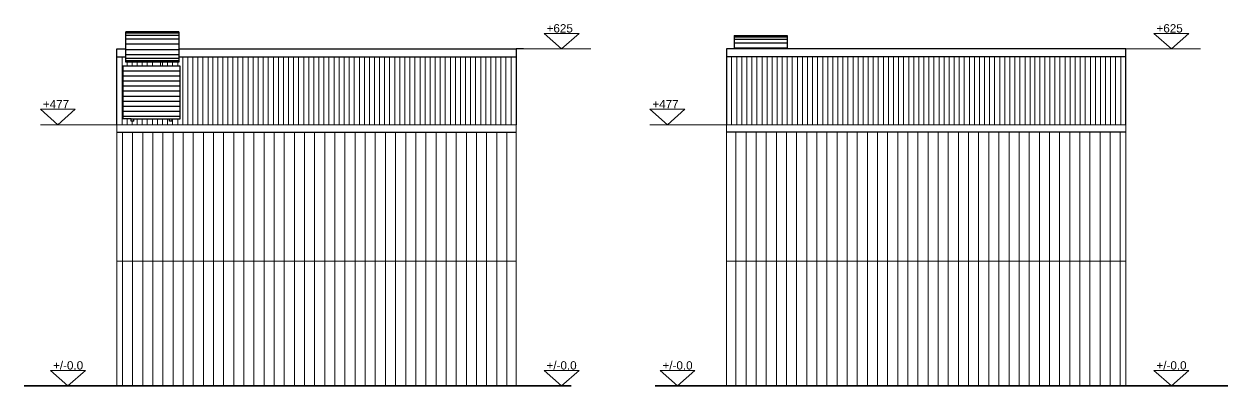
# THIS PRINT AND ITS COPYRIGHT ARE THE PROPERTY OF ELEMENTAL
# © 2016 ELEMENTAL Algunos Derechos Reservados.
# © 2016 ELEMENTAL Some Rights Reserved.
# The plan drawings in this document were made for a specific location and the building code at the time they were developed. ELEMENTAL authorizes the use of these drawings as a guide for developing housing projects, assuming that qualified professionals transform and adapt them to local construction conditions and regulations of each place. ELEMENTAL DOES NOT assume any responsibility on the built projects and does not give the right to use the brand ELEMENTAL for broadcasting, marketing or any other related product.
# Model space of a CAD drawing. Header units: metres. Extents: x 2187 to 7012, y 1292 to 6887.
# Drawn here: x 2187 to 4355, y 3391 to 4043 of the extents above; entities that cross this region are included whole.
import ezdxf

# ---------------------------------------------------------------- set-up
doc = ezdxf.new("R2010")
doc.units = ezdxf.units.M
doc.header["$LTSCALE"] = 5
doc.header["$MEASUREMENT"] = 0
doc.layers.get('0').update_dxf_attribs({"color": 30})
for name, color, linetype, lineweight in [('A-ANNO-DIMS', 3, 'Continuous', 18), ('A-ANNO-NOTE', 7, 'Continuous', 35), ('A-ANNO-SYMB', 3, 'Continuous', 18), ('A-ELEV-MBE2', 4, 'Continuous', 25), ('A-ELEV-PATT', 8, 'Continuous', 18), ('A-FLOR-PATT', 8, 'Continuous', 18)]:
    doc.layers.add(name, color=color, linetype=linetype, lineweight=lineweight)
doc.styles.get("Standard").update_dxf_attribs({"font": 'Arial.ttf'})

msp = doc.modelspace()

# ---------------------------------------------------------------- hatches: boundary and pattern name
at = {"layer": 'A-ELEV-PATT'}
h = msp.add_hatch(dxfattribs=at)
h.set_pattern_fill('LINE', color=256, scale=5.738255, angle=90, style=0)
h.set_pattern_definition([(90, (-50142.834, 4297.048), (-18.2189595, 6e-15), [])])
h.paths.add_polyline_path([(3073.3, 3848.3), (2353.9, 3848.3), (2353.9, 3615.9), (3073.3, 3615.9)])
h.paths.add_polyline_path([(3073.3, 3615.9), (2353.9, 3615.9), (2353.9, 3390.7), (3073.3, 3390.7)])
h = msp.add_hatch(dxfattribs=at)
h.set_pattern_fill('LINE', color=256, scale=5.738255, angle=-90, style=0)
h.set_pattern_definition([(270, (56668.51, 3426.363), (18.2189595, -8e-15), [])])
h.paths.add_polyline_path([(3452.4, 3848.3), (4171.8, 3848.3), (4171.8, 3615.9), (3452.4, 3615.9)])
h.paths.add_polyline_path([(3452.4, 3615.9), (4171.8, 3615.9), (4171.8, 3390.7), (3452.4, 3390.7)])

# ---------------------------------------------------------------- linework, layer by layer
for p, q in [((3086.8, 3998.4), (3073.3, 3998.4)), ((2353.9, 3390.7), (2187, 3390.7)), ((3452.4, 3390.7), (3323.9, 3390.7))]:
    msp.add_line(p, q)
at = {"color": 0}
for p, q in [((2468.4, 3967.4), (2365.1, 3967.4)), ((2448.8, 3872.4), (2453.6, 3872.4))]:
    msp.add_line(p, q, dxfattribs=at)
at = {"color": 4}
msp.add_line((2379.8, 3872.4), (2384.6, 3872.4), dxfattribs=at)
at = {"layer": 'A-ANNO-DIMS'}
for p, q in [((3073.3, 3998.4), (3207.6, 3998.4)), ((4171.8, 3998.4), (4306.1, 3998.4)), ((2363.4, 3861.7), (2216.3, 3861.7)), ((3461.3, 3861.7), (3314.2, 3861.7))]:
    msp.add_line(p, q, dxfattribs=at)
for points in [[(3123.7, 4026.3), (3155.2, 3998.4), (3186.7, 4026.3)], [(4222.2, 4026.3), (4253.7, 3998.4), (4285.2, 4026.3)], [(2216.3, 3889.7), (2247.8, 3861.7), (2279.3, 3889.7)], [(3314.2, 3889.7), (3345.7, 3861.7), (3377.1, 3889.7)], [(2234.6, 3418.7), (2266.1, 3390.7), (2297.6, 3418.7)], [(3123.6, 3418.7), (3155.1, 3390.7), (3186.6, 3418.7)], [(3332.5, 3418.7), (3364, 3390.7), (3395.4, 3418.7)], [(4222.1, 3418.7), (4253.6, 3390.7), (4285.1, 3418.7)]]:
    msp.add_lwpolyline(points, close=True, dxfattribs=at)
at = {"layer": 'A-ANNO-NOTE'}
for p, q in [((2187, 3390.7), (3172.6, 3390.7)), ((3323.9, 3390.7), (4355.4, 3390.7))]:
    msp.add_line(p, q, dxfattribs=at)
at = {"layer": 'A-ANNO-SYMB', "color": 0}
for points in [[(2353.9, 3390.7), (2353.9, 3861.7)], [(2363.4, 3861.7), (3073.3, 3861.7), (3073.3, 3390.7)], [(4171.8, 3390.7), (4171.8, 3861.7), (3452.4, 3861.7), (3452.4, 3390.7)]]:
    msp.add_lwpolyline(points, dxfattribs=at)
at = {"layer": 'A-ELEV-MBE2'}
for p, q in [((2466, 4029.1), (2370.3, 4029.1)), ((2370.3, 3974.3), (2370.3, 4029.1)), ((2466, 4026.6), (2370.3, 4026.6)), ((2466, 4022.4), (2370.3, 4022.4)), ((2466, 4015.8), (2370.3, 4015.8)), ((2466, 4029.1), (2466, 3974.3)), ((3466.1, 4022.6), (3561.7, 4022.6)), ((3466.1, 4022.6), (3466.1, 3998.4)), ((3466.1, 4020.2), (3561.7, 4020.2)), ((3466.1, 4016), (3561.7, 4016)), ((3561.7, 4022.6), (3561.7, 3998.4)), ((2466, 4006.7), (2370.3, 4006.7)), ((2466, 3996.7), (2370.3, 3996.7)), ((3466.1, 4009.4), (3561.7, 4009.4)), ((3466.1, 4000.3), (3561.7, 4000.3)), ((2466, 3987.6), (2370.3, 3987.6)), ((2466, 3981), (2370.3, 3981)), ((2466, 3976.8), (2370.3, 3976.8)), ((2466, 3974.3), (2370.3, 3974.3)), ((2365.1, 3967.4), (2365.1, 3872.4)), ((2468.4, 3872.4), (2468.4, 3967.4)), ((2379.8, 3872.4), (2365.1, 3872.4)), ((2379.8, 3868.3), (2379.8, 3872.4)), ((2384.6, 3868.3), (2379.8, 3868.3)), ((2384.6, 3868.3), (2384.6, 3872.4)), ((2384.6, 3872.4), (2468.4, 3872.4)), ((2448.8, 3868.3), (2448.8, 3872.4)), ((2453.6, 3868.3), (2448.8, 3868.3)), ((2453.6, 3868.3), (2453.6, 3872.4))]:
    msp.add_line(p, q, dxfattribs=at)
at = {"layer": 'A-ELEV-MBE2', "color": 0}
for p, q in [((2353.9, 3984), (2370.3, 3984)), ((2466, 3984), (3073.3, 3984)), ((4171.8, 3984), (3452.4, 3984)), ((2353.9, 3848.3), (3073.3, 3848.3)), ((4171.8, 3848.3), (3452.4, 3848.3)), ((3073.3, 3390.7), (2353.9, 3390.7)), ((3452.4, 3390.7), (4171.8, 3390.7))]:
    msp.add_line(p, q, dxfattribs=at)
at = {"layer": 'A-ELEV-MBE2', "linetype": 'Continuous'}
for p, q in [((2468.4, 3967.4), (2365.1, 3967.4)), ((2468.4, 3958.3), (2365.1, 3958.3)), ((2468.4, 3949.2), (2365.1, 3949.2)), ((2468.4, 3940.1), (2365.1, 3940.1)), ((2468.4, 3931), (2365.1, 3931)), ((2468.4, 3903.6), (2363.4, 3903.6)), ((2468.4, 3921.9), (2365.1, 3921.9)), ((2468.4, 3912.8), (2365.1, 3912.8)), ((2468.4, 3894.5), (2363.4, 3894.5)), ((2468.4, 3885.4), (2363.4, 3885.4)), ((2468.4, 3876.4), (2363.4, 3876.4))]:
    msp.add_line(p, q, dxfattribs=at)
at = {"layer": 'A-ELEV-MBE2', "color": 0}
for points in [[(2353.9, 3861.7), (2353.9, 3998.4), (2370.3, 3998.4)], [(2466, 3998.4), (3073.3, 3998.4), (3073.3, 3861.7)], [(4171.8, 3861.7), (4171.8, 3998.4), (3452.4, 3998.4), (3452.4, 3861.7)]]:
    msp.add_lwpolyline(points, dxfattribs=at)
at = {"layer": 'A-ELEV-PATT', "color": 0, "linetype": 'Continuous'}
for p, q in [((3461.5, 3861.7), (3461.5, 3984)), ((4162.2, 3861.7), (4162.2, 3984))]:
    msp.add_line(p, q, dxfattribs=at)
at = {"layer": 'A-ELEV-PATT', "color": 0}
for p, q in [((2353.9, 3615.9), (3073.3, 3615.9)), ((4171.8, 3615.9), (3452.4, 3615.9))]:
    msp.add_line(p, q, dxfattribs=at)
at = {"layer": 'A-FLOR-PATT', "color": 0, "linetype": 'Continuous'}
for p, q in [((2363.4, 3861.7), (2363.4, 3984)), ((3064.1, 3861.7), (3064.1, 3984))]:
    msp.add_line(p, q, dxfattribs=at)
at = {"layer": 'A-FLOR-PATT', "linetype": 'Continuous'}
for p, q in [((2372.6, 3967.4), (2372.6, 3973.8)), ((2381.7, 3967.4), (2381.7, 3973.8)), ((2390.8, 3967.4), (2390.8, 3973.8)), ((2399.9, 3967.4), (2399.9, 3973.8)), ((2409, 3967.4), (2409, 3973.8)), ((2418.1, 3967.4), (2418.1, 3973.8)), ((2432.5, 3967.4), (2432.5, 3973.8)), ((2436.3, 3967.4), (2436.3, 3973.8)), ((2445.4, 3967.4), (2445.4, 3973.8)), ((2454.5, 3967.4), (2454.5, 3973.8)), ((2463.7, 3967.4), (2463.7, 3973.8)), ((2472.8, 3861.7), (2472.8, 3984)), ((2481.9, 3861.7), (2481.9, 3984)), ((2491, 3861.7), (2491, 3984)), ((2500.1, 3861.7), (2500.1, 3984)), ((2509.2, 3861.7), (2509.2, 3984)), ((2518.3, 3861.7), (2518.3, 3984)), ((2526.7, 3861.7), (2526.7, 3984)), ((2535.8, 3861.7), (2535.8, 3984)), ((2544.9, 3861.7), (2544.9, 3984)), ((2554, 3861.7), (2554, 3984)), ((2563.1, 3861.7), (2563.1, 3984)), ((2572.2, 3861.7), (2572.2, 3984)), ((2581.3, 3861.7), (2581.3, 3984)), ((2590.5, 3861.7), (2590.5, 3984)), ((2599.6, 3861.7), (2599.6, 3984)), ((2608.7, 3861.7), (2608.7, 3984)), ((2617.8, 3861.7), (2617.8, 3984)), ((2626.9, 3861.7), (2626.9, 3984)), ((2636, 3861.7), (2636, 3984)), ((2645.1, 3861.7), (2645.1, 3984)), ((2654.2, 3861.7), (2654.2, 3984)), ((2663.3, 3861.7), (2663.3, 3984)), ((2672.4, 3861.7), (2672.4, 3984)), ((2681.5, 3861.7), (2681.5, 3984)), ((2690.7, 3861.7), (2690.7, 3984)), ((2699.8, 3861.7), (2699.8, 3984)), ((2708.9, 3861.7), (2708.9, 3984)), ((2718, 3861.7), (2718, 3984)), ((2727.1, 3861.7), (2727.1, 3984)), ((2736.2, 3861.7), (2736.2, 3984)), ((2745.3, 3861.7), (2745.3, 3984)), ((2754.4, 3861.7), (2754.4, 3984)), ((2763.5, 3861.7), (2763.5, 3984)), ((2772.6, 3861.7), (2772.6, 3984)), ((2781.8, 3861.7), (2781.8, 3984)), ((2790.9, 3861.7), (2790.9, 3984)), ((2800, 3861.7), (2800, 3984)), ((2809.1, 3861.7), (2809.1, 3984)), ((2818.2, 3861.7), (2818.2, 3984)), ((2827.3, 3861.7), (2827.3, 3984)), ((2836.4, 3861.7), (2836.4, 3984)), ((2845.5, 3861.7), (2845.5, 3984)), ((2854.6, 3861.7), (2854.6, 3984)), ((2863.7, 3861.7), (2863.7, 3984)), ((2872.8, 3861.7), (2872.8, 3984)), ((2882, 3861.7), (2882, 3984)), ((2891.1, 3861.7), (2891.1, 3984)), ((2900.2, 3861.7), (2900.2, 3984)), ((2909.3, 3861.7), (2909.3, 3984)), ((2918.4, 3861.7), (2918.4, 3984)), ((2927.5, 3861.7), (2927.5, 3984)), ((2936.6, 3861.7), (2936.6, 3984)), ((2945.7, 3861.7), (2945.7, 3984)), ((2954.8, 3861.7), (2954.8, 3984)), ((2963.9, 3861.7), (2963.9, 3984)), ((2973.1, 3861.7), (2973.1, 3984)), ((2982.2, 3861.7), (2982.2, 3984)), ((2991.3, 3861.7), (2991.3, 3984)), ((3000.4, 3861.7), (3000.4, 3984)), ((3009.5, 3861.7), (3009.5, 3984)), ((3018.6, 3861.7), (3018.6, 3984)), ((3027.7, 3861.7), (3027.7, 3984)), ((3036.8, 3861.7), (3036.8, 3984)), ((3045.9, 3861.7), (3045.9, 3984)), ((3055, 3861.7), (3055, 3984)), ((3470.6, 3861.7), (3470.6, 3984)), ((3479.7, 3861.7), (3479.7, 3984)), ((3488.9, 3861.7), (3488.9, 3984)), ((3498, 3861.7), (3498, 3984)), ((3507.1, 3861.7), (3507.1, 3984)), ((3516.2, 3861.7), (3516.2, 3984)), ((3525.3, 3861.7), (3525.3, 3984)), ((3534.4, 3861.7), (3534.4, 3984)), ((3543.5, 3861.7), (3543.5, 3984)), ((3552.6, 3861.7), (3552.6, 3984)), ((3561.7, 3861.7), (3561.7, 3984)), ((3570.8, 3861.7), (3570.8, 3984)), ((3580, 3861.7), (3580, 3984)), ((3589.1, 3861.7), (3589.1, 3984)), ((3598.2, 3861.7), (3598.2, 3984)), ((3607.3, 3861.7), (3607.3, 3984)), ((3616.4, 3861.7), (3616.4, 3984)), ((3625.5, 3861.7), (3625.5, 3984)), ((3634.6, 3861.7), (3634.6, 3984)), ((3643.7, 3861.7), (3643.7, 3984)), ((3652.8, 3861.7), (3652.8, 3984)), ((3661.9, 3861.7), (3661.9, 3984)), ((3671, 3861.7), (3671, 3984)), ((3680.2, 3861.7), (3680.2, 3984)), ((3689.3, 3861.7), (3689.3, 3984)), ((3698.4, 3861.7), (3698.4, 3984)), ((3707.5, 3861.7), (3707.5, 3984)), ((3716.6, 3861.7), (3716.6, 3984)), ((3725.7, 3861.7), (3725.7, 3984)), ((3734.8, 3861.7), (3734.8, 3984)), ((3743.9, 3861.7), (3743.9, 3984)), ((3753, 3861.7), (3753, 3984)), ((3762.1, 3861.7), (3762.1, 3984)), ((3771.3, 3861.7), (3771.3, 3984)), ((3780.4, 3861.7), (3780.4, 3984)), ((3789.5, 3861.7), (3789.5, 3984)), ((3798.6, 3861.7), (3798.6, 3984)), ((3807.7, 3861.7), (3807.7, 3984)), ((3816.8, 3861.7), (3816.8, 3984)), ((3825.9, 3861.7), (3825.9, 3984)), ((3835, 3861.7), (3835, 3984)), ((3844.1, 3861.7), (3844.1, 3984)), ((3853.2, 3861.7), (3853.2, 3984)), ((3862.3, 3861.7), (3862.3, 3984)), ((3871.5, 3861.7), (3871.5, 3984)), ((3880.6, 3861.7), (3880.6, 3984)), ((3889.7, 3861.7), (3889.7, 3984)), ((3898.8, 3861.7), (3898.8, 3984)), ((3907.9, 3861.7), (3907.9, 3984)), ((3917, 3861.7), (3917, 3984)), ((3926.1, 3861.7), (3926.1, 3984)), ((3935.2, 3861.7), (3935.2, 3984)), ((3944.3, 3861.7), (3944.3, 3984)), ((3953.4, 3861.7), (3953.4, 3984)), ((3962.6, 3861.7), (3962.6, 3984)), ((3971.7, 3861.7), (3971.7, 3984)), ((3980.8, 3861.7), (3980.8, 3984)), ((3989.9, 3861.7), (3989.9, 3984)), ((3999, 3861.7), (3999, 3984)), ((4007.4, 3861.7), (4007.4, 3984)), ((4016.5, 3861.7), (4016.5, 3984)), ((4025.6, 3861.7), (4025.6, 3984)), ((4034.7, 3861.7), (4034.7, 3984)), ((4043.8, 3861.7), (4043.8, 3984)), ((4052.9, 3861.7), (4052.9, 3984)), ((4062, 3861.7), (4062, 3984)), ((4071.1, 3861.7), (4071.1, 3984)), ((4080.2, 3861.7), (4080.2, 3984)), ((4089.4, 3861.7), (4089.4, 3984)), ((4098.5, 3861.7), (4098.5, 3984)), ((4107.6, 3861.7), (4107.6, 3984)), ((4116.7, 3861.7), (4116.7, 3984)), ((4125.8, 3861.7), (4125.8, 3984)), ((4134.9, 3861.7), (4134.9, 3984)), ((4144, 3861.7), (4144, 3984)), ((4153.1, 3861.7), (4153.1, 3984)), ((2372.6, 3861.7), (2372.6, 3872.4)), ((2381.7, 3861.7), (2381.7, 3868.3)), ((2390.8, 3861.7), (2390.8, 3872.4)), ((2399.9, 3861.7), (2399.9, 3872.4)), ((2409, 3861.7), (2409, 3872.4)), ((2418.1, 3861.7), (2418.1, 3872.4)), ((2427.2, 3861.7), (2427.2, 3872.4)), ((2436.3, 3861.7), (2436.3, 3872.4)), ((2445.4, 3861.7), (2445.4, 3872.4)), ((2454.5, 3861.7), (2454.5, 3872.4)), ((2463.7, 3861.7), (2463.7, 3872.4))]:
    msp.add_line(p, q, dxfattribs=at)
at = {"layer": 'A-FLOR-PATT'}
msp.add_line((3561.7, 3984), (3561.7, 3967.9), dxfattribs=at)

# ---------------------------------------------------------------- texts
at = {"layer": 'A-ANNO-DIMS'}
for s, p in [('+625', (3128.2, 4027.9)), ('+625', (4226.8, 4027.9)), ('+477', (2220.9, 3891.3)), ('+477', (3318.7, 3891.3)), ('+/-0.0', (2239.2, 3420.3)), ('+/-0.0', (3128.1, 3420.3)), ('+/-0.0', (3337, 3420.3)), ('+/-0.0', (4226.7, 3420.3))]:
    msp.add_text(s, height=15.01, dxfattribs=at).set_placement(p)

doc.saveas('drawing.dxf')
